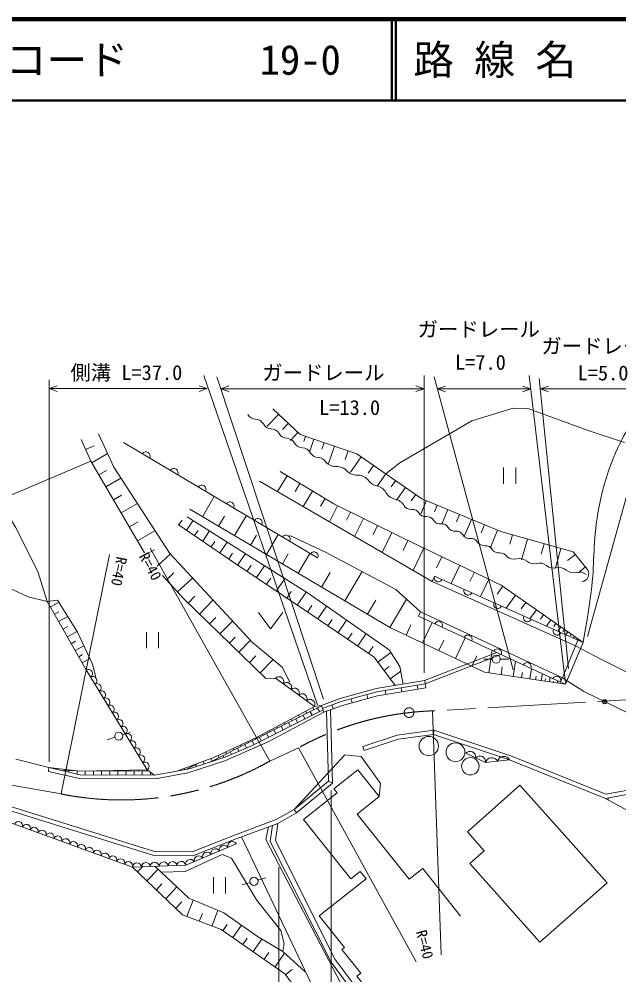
# Model space of a CAD drawing. Units: millimetres, scale not verified. Extents: x 40000 to 680000, y 20000 to 380000.
# Drawn here: x 132015 to 205610, y 262608 to 380000 of the extents above; entities that cross this region are included whole.
import ezdxf
from ezdxf.enums import TextEntityAlignment as Align

# ---------------------------------------------------------------- set-up
doc = ezdxf.new("R2010")
doc.units = ezdxf.units.MM
doc.header["$LTSCALE"] = 1000
doc.header["$PDMODE"] = 32
doc.header["$PDSIZE"] = 500
doc.linetypes.add('CHAIN', pattern=[18.5, 12, -1.5, 3.5, -1.5])
for name, color, linetype, lineweight in [('M-BGD', 7, 'Continuous', 13), ('M-BMK', 2, 'CHAIN', 13), ('M-STR-HTXT', 7, 'Continuous', 13), ('M-STR-STR1', 1, 'Continuous', 13), ('M-TTL', 2, 'Continuous', 140), ('M-TTL-LINE', 7, 'Continuous', 50)]:
    doc.layers.add(name, color=color, linetype=linetype, lineweight=lineweight)
doc.layers.add('M-OTRS', color=6, linetype='Continuous')
doc.layers.add('M-TTL-TXT', color=7, linetype='Continuous')
doc.styles.add('ＭＳ ゴシック', font='')
doc.styles.get('ＭＳ ゴシック').set_extended_font_data('MS Gothic')

msp = doc.modelspace()

# ---------------------------------------------------------------- linework, layer by layer
at = {"layer": 'M-BGD'}
for p, q in [((163865, 331460), (162460, 329984)), ((163140, 332150), (166483, 328969)), ((165046, 330336), (164343, 329598)), ((166227, 329212), (165304, 328242)), ((166483, 328969), (173438, 326597)), ((167163, 328737), (166947, 328103)), ((140798, 325710), (139641, 328361)), ((140168, 327153), (141208, 327607)), ((168639, 313819), (144810, 327998)), ((168177, 328391), (167638, 326813)), ((169439, 327960), (169170, 327171)), ((170702, 327530), (169989, 325439)), ((140919, 325502), (142877, 326649)), ((172375, 326959), (172018, 325914)), ((173438, 326597), (181417, 321098)), ((147400, 314440), (140798, 325710)), ((173968, 326231), (172665, 324340)), ((175481, 325188), (174829, 324243)), ((141789, 324018), (142717, 324561)), ((164057, 324440), (170634, 320451)), ((176994, 324146), (175948, 322629)), ((191447, 324916), (191447, 322916)), ((192947, 322916), (192947, 324916)), ((142659, 322533), (144515, 323620)), ((182692, 310920), (161523, 323254)), ((164912, 323921), (163728, 321969)), ((166474, 322974), (165882, 321998)), ((178207, 323310), (177684, 322551)), ((168035, 322027), (166885, 320130)), ((179420, 322473), (178337, 320902)), ((143594, 320937), (144592, 321521)), ((144529, 319341), (146524, 320510)), ((154503, 318886), (155965, 321361)), ((169553, 321107), (168977, 320158)), ((180678, 321607), (180136, 320821)), ((181997, 320856), (181314, 319217)), ((181417, 321098), (191121, 317054)), ((177589, 305247), (152951, 319804)), ((171091, 320225), (170115, 318248)), ((170634, 320451), (179152, 316245)), ((172673, 319444), (172185, 318455)), ((183308, 320309), (182967, 319490)), ((184620, 319763), (183865, 317952)), ((145534, 317625), (146606, 318253)), ((151601, 317882), (152003, 318475)), ((152551, 317238), (153355, 318426)), ((156473, 317723), (157200, 318954)), ((158443, 316559), (159897, 319021)), ((174255, 318663), (173171, 316467)), ((186068, 319159), (185691, 318254)), ((187517, 318556), (186683, 316555)), ((146539, 315910), (148684, 317166)), ((158126, 313442), (151549, 317917)), ((153549, 316563), (153971, 317186)), ((154547, 315887), (155392, 317134)), ((176011, 317796), (175469, 316698)), ((189118, 317889), (188701, 316888)), ((190718, 317222), (189797, 315011)), ((191121, 317054), (200016, 314574)), ((155596, 315177), (156039, 315832)), ((160403, 315401), (161126, 316626)), ((162362, 314243), (163810, 316693)), ((177768, 316929), (176564, 314490)), ((179722, 315972), (179134, 314746)), ((179152, 316245), (191175, 310477)), ((192546, 316657), (192224, 315503)), ((194391, 316142), (193674, 313571)), ((148022, 314473), (148617, 314822)), ((156644, 314467), (157532, 315777)), ((181683, 315031), (180362, 312278)), ((196448, 315569), (196090, 314283)), ((198505, 314996), (197843, 312622)), ((148954, 312814), (150567, 314286)), ((157746, 313721), (158212, 314409)), ((167561, 307080), (158126, 313442)), ((158848, 312975), (159780, 314352)), ((164313, 313091), (165033, 314310)), ((166263, 311939), (167703, 314377)), ((183886, 313974), (183225, 312597)), ((200268, 314261), (199308, 313489)), ((200016, 314574), (201727, 312445)), ((160005, 312191), (160495, 312914)), ((161163, 311407), (162143, 312854)), ((186089, 312917), (185017, 310685)), ((201503, 312724), (200596, 311995)), ((152217, 308788), (149609, 311647)), ((150087, 311124), (151016, 311971)), ((151443, 309636), (153302, 311332)), ((162379, 310583), (162894, 311344)), ((163595, 309760), (164625, 311280)), ((169125, 310248), (170182, 312037)), ((171987, 308557), (174101, 312135)), ((182692, 310920), (182993, 311592)), ((182993, 311592), (200594, 303706)), ((187875, 312060), (187339, 310944)), ((189661, 311203), (188634, 309064)), ((182692, 310920), (200293, 303034)), ((191354, 310351), (190673, 309380)), ((191175, 310477), (201216, 303444)), ((162307, 299002), (152217, 308788)), ((152762, 308259), (153592, 309115)), ((164873, 308895), (165414, 309693)), ((166151, 308029), (167232, 309627)), ((177510, 305294), (179549, 308746)), ((192908, 309263), (191782, 307654)), ((140246, 300066), (135447, 308474)), ((135838, 307789), (136896, 308393)), ((154131, 306931), (155792, 308643)), ((167413, 307175), (167946, 307964)), ((168674, 306321), (169742, 307898)), ((174748, 306926), (175768, 308651)), ((194195, 308361), (193632, 307557)), ((136347, 306896), (136905, 307215)), ((136857, 306004), (137972, 306641)), ((155392, 305708), (156157, 306496)), ((161368, 307118), (162868, 305118)), ((162868, 305118), (164368, 307118)), ((175594, 301635), (167561, 307080)), ((181021, 306675), (181262, 307192)), ((198433, 298575), (181021, 306675)), ((198673, 299092), (181262, 307192)), ((195482, 307460), (194702, 306346)), ((196373, 306836), (195983, 306279)), ((137394, 305063), (137982, 305398)), ((156653, 304485), (158182, 306061)), ((169911, 305483), (170434, 306256)), ((171147, 304646), (172194, 306192)), ((189126, 299802), (177589, 305247)), ((179509, 304341), (180099, 305593)), ((181512, 303396), (182693, 305900)), ((197265, 306211), (196724, 305440)), ((197882, 305779), (197612, 305393)), ((198499, 305347), (198125, 304812)), ((137931, 304122), (139107, 304793)), ((147637, 304722), (147637, 302722)), ((149137, 302722), (149137, 304722)), ((157814, 303359), (158518, 304085)), ((172360, 303825), (172873, 304583)), ((173572, 303004), (174598, 304520)), ((198927, 305047), (198740, 304780)), ((199355, 304748), (199095, 304377)), ((199764, 304461), (199634, 304276)), ((200174, 304174), (200024, 303961)), ((138413, 303278), (138940, 303579)), ((138894, 302434), (139949, 303036)), ((158975, 302233), (160383, 303685)), ((174892, 302111), (175450, 302936)), ((183536, 302440), (184134, 303706)), ((185561, 301485), (186756, 304016)), ((199054, 298313), (201216, 303444)), ((200308, 303026), (200594, 303706)), ((200583, 303887), (200509, 303781)), ((201216, 303444), (200594, 303706)), ((139322, 301684), (139791, 301951)), ((160282, 300966), (161075, 301783)), ((176035, 301034), (177641, 302213)), ((190621, 302209), (181743, 298764)), ((181849, 298376), (191124, 301975)), ((187581, 300532), (188176, 301794)), ((189644, 299724), (190058, 302485)), ((139750, 300934), (140688, 301469)), ((161589, 299698), (163174, 301332)), ((178140, 298165), (175594, 301635)), ((189054, 301384), (190054, 301384)), ((191054, 301384), (192054, 301384)), ((192650, 299274), (192932, 301152)), ((147726, 287802), (140246, 300066)), ((176792, 300003), (177437, 300476)), ((177549, 298971), (178838, 299917)), ((199054, 298313), (189126, 299802)), ((191147, 299499), (191288, 300438)), ((193673, 299120), (193768, 299759)), ((194695, 298967), (194887, 300245)), ((196088, 298758), (196218, 299628)), ((163473, 299053), (162307, 299002)), ((168244, 295571), (163473, 299053)), ((181849, 298376), (175902, 297387)), ((180943, 297718), (180861, 298212)), ((181849, 298376), (181783, 298770)), ((181931, 297883), (181849, 298376)), ((195392, 298862), (195457, 299297)), ((196582, 298684), (196626, 298974)), ((197077, 298610), (197164, 299190)), ((197571, 298535), (197593, 298680)), ((198066, 298461), (198109, 298751)), ((198433, 298575), (198654, 299100)), ((199054, 298313), (198433, 298575)), ((175902, 297387), (171528, 296187)), ((174810, 296569), (174678, 297051)), ((181931, 297883), (176009, 296898)), ((176997, 297063), (176915, 297556)), ((178970, 297391), (178888, 297884)), ((171528, 296187), (169248, 295335)), ((176009, 296898), (171682, 295711)), ((172881, 296040), (172749, 296522)), ((155479, 288774), (169136, 295635)), ((160379, 290677), (169312, 295164)), ((160379, 290677), (169312, 295164)), ((168244, 295571), (161147, 291755)), ((167300, 294713), (167162, 294989)), ((167971, 294491), (167747, 294938)), ((168194, 295162), (168043, 295463)), ((169108, 295710), (168244, 295571)), ((168865, 294940), (168641, 295387)), ((169087, 295611), (169043, 295700)), ((169248, 295335), (169108, 295710)), ((169423, 294867), (169248, 295335)), ((171682, 295711), (169423, 294867)), ((169714, 294976), (169967, 286386)), ((170208, 295160), (170474, 286156)), ((170553, 295289), (170378, 295757)), ((164620, 293366), (164518, 293568)), ((165291, 293144), (165066, 293591)), ((165513, 293815), (165400, 294041)), ((166184, 293593), (165960, 294040)), ((166407, 294264), (166281, 294515)), ((167078, 294042), (166853, 294489)), ((144720, 292081), (145676, 292375)), ((162832, 292469), (162756, 292620)), ((163504, 292246), (163279, 292693)), ((163726, 292918), (163637, 293094)), ((164397, 292695), (164173, 293142)), ((182844, 292150), (182891, 292661)), ((142808, 291493), (143764, 291787)), ((161147, 291755), (155989, 289348)), ((160152, 291122), (160083, 291259)), ((160823, 290899), (160598, 291346)), ((161045, 291571), (160989, 291682)), ((161716, 291348), (161492, 291795)), ((161939, 292020), (161875, 292147)), ((162610, 291797), (162386, 292244)), ((192192, 289035), (182844, 292150)), ((157471, 289775), (157363, 289989)), ((157375, 289400), (160379, 290677)), ((158071, 289695), (157918, 289999)), ((158365, 290224), (158270, 290412)), ((158993, 290087), (158811, 290448)), ((159258, 290673), (159176, 290835)), ((159915, 290479), (159705, 290897)), ((174360, 290178), (174204, 290653)), ((131616, 289098), (135672, 288084)), ((155989, 289348), (151380, 287627)), ((153048, 287972), (157375, 289400)), ((154739, 288530), (154591, 288826)), ((155684, 288877), (155533, 289177)), ((156179, 289005), (156131, 289102)), ((156577, 289326), (156457, 289566)), ((157139, 289322), (157024, 289551)), ((165776, 282923), (171992, 289635)), ((171992, 289635), (174002, 289421)), ((174002, 289421), (176361, 286097)), ((203965, 284273), (192192, 289035)), ((135672, 288084), (139502, 287182)), ((139443, 287650), (135672, 288084)), ((136632, 287858), (136632, 287973)), ((137320, 287696), (139145, 287685)), ((137631, 287694), (137632, 287859)), ((138129, 287505), (138131, 287691)), ((138631, 287688), (138631, 287744)), ((139128, 287271), (139131, 287685)), ((147726, 287802), (139443, 287650)), ((140127, 287179), (140130, 287663)), ((140766, 287675), (147955, 287630)), ((141127, 287172), (141130, 287672)), ((141630, 287669), (141631, 287690)), ((142127, 287166), (142130, 287666)), ((142630, 287663), (142631, 287709)), ((143127, 287160), (143130, 287660)), ((143630, 287657), (143631, 287727)), ((144127, 287154), (144130, 287654)), ((144630, 287651), (144631, 287745)), ((145127, 287148), (145130, 287648)), ((145630, 287645), (145631, 287764)), ((146127, 287142), (146130, 287642)), ((146630, 287638), (146631, 287782)), ((147127, 287135), (147130, 287635)), ((147630, 287632), (147631, 287800)), ((148627, 287126), (147726, 287802)), ((151380, 287627), (148627, 287126)), ((151380, 287627), (153048, 287972)), ((152299, 287817), (152235, 287946)), ((152573, 287874), (154111, 288646)), ((152806, 287922), (152779, 287977)), ((153225, 288202), (153177, 288298)), ((153779, 288214), (153672, 288426)), ((139502, 287182), (148627, 287126)), ((139502, 287182), (148627, 287126)), ((148127, 287129), (148130, 287499)), ((170474, 286156), (166060, 282509)), ((170474, 286156), (169967, 286386)), ((176361, 286097), (176192, 284502)), ((207661, 284959), (203965, 284273)), ((206746, 282749), (203965, 284273)), ((204249, 284117), (204377, 284349)), ((148555, 277254), (129931, 283094)), ((166060, 282509), (165776, 282923)), ((162621, 280797), (162306, 279252)), ((163761, 281221), (163454, 279107)), ((159302, 279562), (168966, 259182)), ((158640, 279316), (153340, 277230)), ((162306, 279252), (171514, 261462)), ((163454, 279107), (170811, 264486)), ((153340, 277230), (148555, 277254)), ((146545, 275250), (147231, 275972)), ((152070, 269999), (145920, 275844)), ((147700, 274152), (149072, 275596)), ((148852, 273058), (149535, 273778)), ((155852, 274603), (155852, 272603)), ((157352, 272603), (157352, 274603)), ((159403, 273651), (160358, 273948)), ((161313, 274245), (162268, 274542)), ((150003, 271964), (151371, 273403)), ((151241, 270787), (151977, 271561)), ((152597, 269796), (153367, 271787)), ((154127, 269204), (154497, 270160)), ((155657, 268612), (156397, 270525)), ((156808, 268167), (152070, 269999)), ((164631, 262758), (156808, 268167)), ((157014, 268024), (157542, 268788)), ((158235, 267180), (159291, 268706)), ((159475, 266323), (160011, 267098)), ((160715, 265465), (161787, 267015)), ((162065, 264532), (162649, 265376)), ((163415, 263598), (164582, 265286)), ((170811, 264486), (172864, 261697)), ((164722, 262638), (165531, 263256)), ((167804, 258601), (164631, 262758))]:
    msp.add_line(p, q, dxfattribs=at)
for points in [[(176994, 324146), (178722, 325492), (187551, 330675), (192646, 332212), (194447, 332168), (201825, 329489), (206305, 327995)], [(141771, 329071), (143647, 324964), (150493, 314366), (160634, 303413), (164285, 300422), (165248, 298546)], [(140798, 325710), (129532, 320922), (116633, 316247), (113423, 315909), (113141, 315121), (115000, 311121), (115789, 308868), (116239, 306728), (129307, 310784), (133137, 309037), (135447, 308474), (134320, 312135), (131560, 317599), (129532, 320922)], [(152627, 318887), (167507, 309452), (177427, 302552), (178721, 300503), (179154, 298334)], [(181262, 307192), (178236, 309938), (169610, 314520), (165243, 316569)], [(135447, 308474), (136742, 308643), (139164, 304700), (141023, 300757), (141417, 299180)], [(181743, 298764), (175816, 297779), (171405, 296568), (169108, 295710)], [(135672, 288084), (135600, 287604), (139433, 286723), (148765, 286684), (152732, 287413), (157273, 288888), (162639, 291283), (169423, 294867)], [(182891, 292661), (178400, 292039), (174204, 290653)], [(244155, 268083), (232806, 268805), (226554, 270302), (220137, 273942), (212998, 279797), (207844, 285501), (204017, 284791), (192365, 289505), (182891, 292661)], [(182844, 292150), (178513, 291550), (174360, 290178)], [(192192, 289035), (189258, 288692), (186820, 289835)], [(174802, 260768), (173472, 262440), (173934, 262808), (171613, 265727), (171928, 265978), (168852, 269846), (174597, 274415), (173880, 275317), (172730, 274403), (166926, 281703), (171039, 284973), (170649, 285464), (173576, 287792), (176192, 284502), (173506, 282366), (179879, 274352), (181539, 275672), (186190, 269823)], [(169967, 286386), (165776, 282923), (163550, 281677), (158461, 279783), (153246, 277730), (148633, 277754), (130057, 283579), (125585, 284498), (120849, 284870), (117383, 284895), (113621, 284347), (109958, 283525), (106591, 282203), (102622, 280268), (100152, 278696), (97336, 276578), (95057, 274299), (93401, 272198), (89815, 267993)], [(158668, 278697), (152469, 276073), (145920, 275844), (127591, 282524)], [(166060, 282509), (163761, 281221), (158640, 279316)], [(163120, 280983), (162834, 279006), (170298, 264171), (172381, 261341)], [(149443, 275242), (152383, 275319), (156942, 277375), (158060, 276928), (161144, 271832), (164139, 268077), (164541, 266468), (164362, 265485)], [(148710, 275941), (152830, 272011), (157121, 270223), (161278, 267317), (164362, 265485), (167134, 262982)]]:
    msp.add_lwpolyline(points, dxfattribs=at)
msp.add_lwpolyline([(204190, 273909), (195928, 266614), (187304, 276276), (189077, 277858), (187020, 280162), (193470, 285919)], close=True, dxfattribs=at)
for centre, radius in [((190554, 301384), 500), ((144242, 291934), 500), ((182285, 290712), 1185), ((185562, 289950), 1159), ((187391, 288235), 1074), ((160836, 274096), 500)]:
    msp.add_circle(centre, radius, dxfattribs=at)
for centre, radius, start, end in [((161059, 331991), 1130, 208.66246, 268.37431), ((160995, 329731), 1130, 28.66246, 88.37431), ((162978, 330816), 1130, 208.66246, 268.37431), ((162914, 328556), 1130, 28.66246, 88.37431), ((164898, 329640), 1130, 208.66246, 268.37431), ((164833, 327381), 1130, 28.66246, 88.37431), ((166817, 328465), 1130, 208.66246, 268.37431), ((147585, 326347), 500, 329.2464, 149.2464), ((166753, 326205), 1130, 28.66246, 88.37431), ((168736, 327290), 1130, 208.66246, 268.37431), ((168672, 325030), 1130, 28.66246, 88.37431), ((170882, 326717), 1672, 223.22177, 272.13935), ((151022, 324302), 500, 329.2464, 149.2464), ((171007, 323376), 1672, 43.22177, 92.13935), ((173443, 325666), 1672, 223.22177, 272.13935), ((173567, 322325), 1672, 43.22177, 92.13935), ((176231, 324291), 1663, 209.614, 258.6603), ((154460, 322257), 500, 329.2464, 149.2464), ((175577, 321031), 1663, 29.614, 78.6603), ((178468, 322674), 1663, 209.614, 258.6603), ((157897, 320211), 500, 329.2464, 149.2464), ((177815, 319413), 1663, 29.614, 78.6603), ((180052, 320700), 918, 210.41316, 276.84918), ((180271, 318877), 918, 30.41316, 96.84918), ((181854, 319806), 918, 210.41316, 276.84918), ((161335, 318166), 500, 329.2464, 149.2464), ((182073, 317983), 918, 30.41316, 96.84918), ((183656, 318913), 918, 210.41316, 276.84918), ((183875, 317090), 918, 30.41316, 96.84918), ((185458, 318019), 918, 210.41316, 276.84918), ((185677, 316197), 918, 30.41316, 96.84918), ((164772, 316120), 500, 329.2464, 149.2464), ((187261, 317126), 918, 210.41316, 276.84918), ((187480, 315303), 918, 30.41316, 96.84918), ((189063, 316233), 918, 210.41316, 276.84918), ((189282, 314410), 918, 30.41316, 96.84918), ((190865, 315339), 918, 210.41316, 276.84918), ((168210, 314075), 500, 329.2464, 149.2464), ((191084, 313516), 918, 30.41316, 96.84918), ((192752, 315027), 1365, 230.05345, 284.283), ((193425, 312382), 1365, 50.05345, 104.283), ((195178, 314475), 1365, 230.05345, 284.283), ((195851, 311830), 1365, 50.05345, 104.283), ((197604, 313922), 1365, 230.05345, 284.283), ((198278, 311277), 1365, 50.05345, 104.283), ((200030, 313370), 1365, 230.05345, 284.283), ((200927, 311873), 984, 278.65498, 35.56392), ((183449, 311387), 500, 155.86556, 335.86556), ((200704, 310724), 1365, 50.05345, 104.283), ((187099, 309752), 500, 155.86556, 335.86556), ((190750, 308116), 500, 155.86556, 335.86556), ((194400, 306481), 500, 155.86556, 335.86556), ((183472, 305535), 500, 335.05161, 155.05161), ((187099, 303847), 500, 335.05161, 155.05161), ((198050, 304845), 500, 155.86556, 335.86556), ((190726, 302160), 500, 335.05161, 155.05161), ((194353, 300473), 500, 335.05161, 155.05161), ((140502, 299621), 513, 302.85488, 119.90774), ((141036, 298745), 513, 302.85488, 119.90774), ((141570, 297869), 513, 302.85488, 119.90774), ((163892, 298625), 599, 333.37704, 134.37717), ((164846, 297928), 599, 333.37704, 134.37717), ((197979, 298786), 500, 335.05161, 155.05161), ((142105, 296993), 513, 302.85488, 119.90774), ((165801, 297232), 599, 333.37704, 134.37717), ((166755, 296535), 599, 333.37704, 134.37717), ((142639, 296117), 513, 302.85488, 119.90774), ((167709, 295839), 599, 333.37704, 134.37717), ((143173, 295241), 513, 302.85488, 119.90774), ((143707, 294365), 513, 302.85488, 119.90774), ((144242, 293489), 513, 302.85488, 119.90774), ((144776, 292613), 513, 302.85488, 119.90774), ((145310, 291737), 513, 302.85488, 119.90774), ((145845, 290861), 513, 302.85488, 119.90774), ((146379, 289985), 513, 302.85488, 119.90774), ((187343, 289366), 703, 351.68649, 138.08384), ((146913, 289109), 513, 302.85488, 119.90774), ((188562, 288794), 703, 351.68649, 138.08384), ((190026, 288485), 795, 28.46232, 164.871), ((191493, 288656), 795, 28.46232, 164.871), ((147448, 288233), 513, 302.85488, 119.90774), ((131927, 280929), 514, 341.48934, 158.46133), ((132892, 280577), 514, 341.48934, 158.46133), ((133857, 280226), 514, 341.48934, 158.46133), ((134822, 279874), 514, 341.48934, 158.46133), ((135786, 279523), 514, 341.48934, 158.46133), ((136751, 279171), 514, 341.48934, 158.46133), ((137716, 278819), 514, 341.48934, 158.46133), ((138680, 278468), 514, 341.48934, 158.46133), ((139645, 278116), 514, 341.48934, 158.46133), ((140610, 277765), 514, 341.48934, 158.46133), ((157144, 277982), 565, 29.51882, 196.36388), ((158177, 278419), 565, 29.51882, 196.36388), ((141575, 277413), 514, 341.48934, 158.46133), ((142539, 277061), 514, 341.48934, 158.46133), ((143504, 276710), 514, 341.48934, 158.46133), ((154044, 276670), 565, 29.51882, 196.36388), ((155077, 277107), 565, 29.51882, 196.36388), ((156111, 277544), 565, 29.51882, 196.36388), ((144469, 276358), 514, 341.48934, 158.46133), ((145433, 276007), 514, 341.48934, 158.46133), ((146468, 275815), 548, 7.0549, 176.96683), ((147559, 275853), 548, 7.0549, 176.96683), ((148651, 275891), 548, 7.0549, 176.96683), ((149742, 275929), 548, 7.0549, 176.96683), ((150834, 275968), 548, 7.0549, 176.96683), ((151925, 276006), 548, 7.0549, 176.96683), ((153011, 276233), 565, 29.51882, 196.36388)]:
    msp.add_arc(centre, radius, start, end, dxfattribs=at)
msp.add_open_spline([(201216, 303444), (201760, 306394), (201888, 307227), (202207, 309668), (202662, 313156), (202393, 315169), (202934, 318644), (203325, 321154), (203649, 322564), (204511, 324952), (205368, 327324), (205853, 328192), (207301, 330775)], degree=3, knots=[0, 0, 0, 0, 1, 1, 1, 2, 2, 2, 3, 3, 3, 4, 4, 4, 4], dxfattribs=at)
at = {"layer": 'M-BMK'}
for p, q in [((293844, 301396), (182743, 295037)), ((166296, 290506), (162773, 288861)), ((137166, 284830), (125603, 286868))]:
    msp.add_line(p, q, dxfattribs=at)
msp.add_circle((179865, 294823), 600, dxfattribs=at)
for centre, radius, start, end in [((184036, 258235), 36825, 92.01252, 118.79829), ((144542, 321317), 37226, 258.57102, 299.32333)]:
    msp.add_arc(centre, radius, start, end, dxfattribs=at)
at = {"layer": 'M-OTRS'}
msp.add_point((203862, 296158), dxfattribs=at)
at = {"layer": 'M-STR-HTXT'}
for p, q in [((168631, 295770), (154664, 336237)), ((169347, 296486), (156276, 336058)), ((181702, 299709), (181702, 336237)), ((192624, 300067), (182955, 336058)), ((199071, 298456), (194594, 336237)), ((199429, 300246), (195848, 335879)), ((201756, 304185), (210709, 336416)), ((135684, 288786), (135684, 335700)), ((135684, 334625), (136684, 334975)), ((135684, 334625), (155104, 334625)), ((135684, 334625), (136684, 334275)), ((155104, 334625), (154104, 334975)), ((155104, 334625), (154104, 334275)), ((156755, 334608), (157755, 334958)), ((156755, 334608), (181702, 334608)), ((156755, 334608), (157755, 334258)), ((181702, 334608), (180702, 334958)), ((181702, 334608), (180702, 334258)), ((183353, 334579), (184353, 334929)), ((183353, 334579), (194802, 334579)), ((183353, 334579), (184353, 334229)), ((194802, 334579), (193802, 334929)), ((194802, 334579), (193802, 334229)), ((195978, 334580), (196978, 334930)), ((195978, 334580), (210128, 334580)), ((195978, 334580), (196978, 334230)), ((162773, 288861), (148081, 315017)), ((137166, 284830), (143110, 314235)), ((182743, 295037), (183796, 265056)), ((166296, 290506), (180748, 264216)), ((170310, 285245), (170310, 230083)), ((163872, 275828), (163872, 242210))]:
    msp.add_line(p, q, dxfattribs=at)
at = {"layer": 'M-STR-STR1'}
for p, q in [((198673, 299092), (200308, 303026)), ((203411, 301386), (200293, 303034)), ((219231, 293416), (203411, 301386)), ((201328, 297421), (198673, 299092)), ((201328, 297421), (217268, 289612))]:
    msp.add_line(p, q, dxfattribs=at)
at = {"layer": 'M-TTL'}
msp.add_line((680000, 380000), (40000, 380000), dxfattribs=at)
at = {"layer": 'M-TTL-LINE'}
for p, q in [((177750, 380000), (177750, 370000)), ((178250, 380000), (178250, 370000)), ((40000, 370000), (680000, 370000))]:
    msp.add_line(p, q, dxfattribs=at)

# ---------------------------------------------------------------- texts
at = {"layer": 'M-STR-HTXT', "style": 'ＭＳ ゴシック'}
for s, p in [('ガードレール', (188417, 340437)), ('ガードレール', (203599, 338376)), ('L=7.0', (188623, 336384)), ('側溝 L=37.0', (145174, 335125)), ('ガードレール', (169347, 335108)), ('L=5.0', (203668, 335080)), ('L=13.0', (172570, 330828))]:
    msp.add_text(s, height=1833, dxfattribs=at).set_placement(p, align=Align.BOTTOM_CENTER)
for rotation, p in [(258.571, (143600, 314136)), (299.323, (146317, 313832))]:
    msp.add_text('R=40', height=1320, rotation=rotation, dxfattribs=at).set_placement(p, align=Align.BOTTOM_LEFT)
msp.add_text('R=40', height=1320, rotation=284.762, dxfattribs=at).set_placement((181232, 264343), align=Align.BOTTOM_RIGHT)
at = {"layer": 'M-TTL-TXT', "style": 'ＭＳ ゴシック'}
for s, p in [('図面コード', (120380, 375000)), ('路 線 名', (180380, 375000)), ('19-0', (161521, 375000))]:
    msp.add_text(s, height=3666, dxfattribs=at).set_placement(p, align=Align.MIDDLE_LEFT)

doc.saveas('drawing.dxf')
